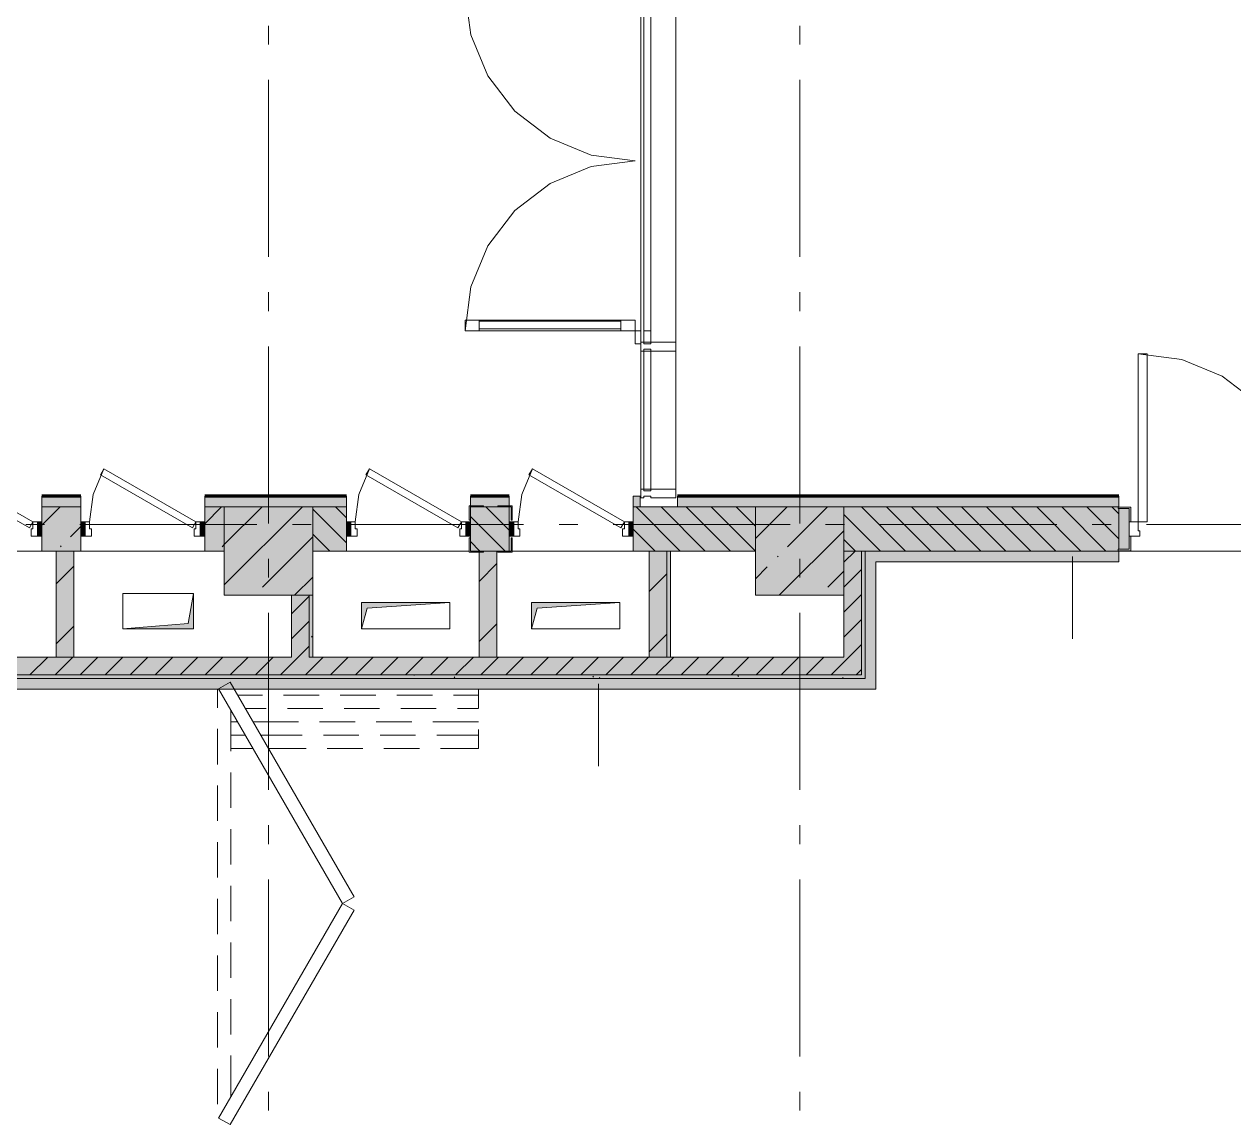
# Model space of a CAD drawing. Header units: millimetres. Extents: x -537608 to 253996, y -217170 to 186033.
# Drawn here: x -340206 to -333374, y -150369 to -144173 of the extents above; entities that cross this region are included whole.
import ezdxf

# ---------------------------------------------------------------- set-up
doc = ezdxf.new("R2010")
doc.units = ezdxf.units.MM
doc.layers.add('16) Лак 1.6м', color=160, linetype='Continuous', lineweight=90)
doc.layers.add('PDF _Геометрия', color=7, linetype='Continuous')
doc.layers.add('PDF _Сплошная заливка', color=7, linetype='Continuous', true_color=0xffffff)

msp = doc.modelspace()

# ---------------------------------------------------------------- hatches: boundary and pattern name
at = {"layer": 'PDF _Сплошная заливка', "true_color": 0x56bc34, "transparency": 33554559}
h = msp.add_hatch(color=85, dxfattribs=at)
h.paths.add_polyline_path([(-336766.1941, -146899.6326), (-336726.1923, -146899.6326), (-336726.1923, -146839.6319), (-336766.1941, -146839.6319), (-336766.1941, -146848.6786)], flags=0)
h.paths.add_polyline_path([(-337466.1886, -146899.6326), (-337466.1886, -146839.6319), (-337686.1948, -146839.6319), (-337686.1948, -146899.6326)], flags=0)
h.paths.add_polyline_path([(-338386.1892, -146899.6326), (-338386.1892, -146839.6319), (-339186.1928, -146839.6319), (-339186.1928, -146899.6326), (-338576.1918, -146899.6326)], flags=0)
h.paths.add_polyline_path([(-340106.1934, -146899.6326), (-339886.1959, -146899.6326), (-339886.1959, -146839.6319), (-340106.1934, -146839.6319), (-340106.1934, -146848.6786)], flags=0)
h.paths.add_polyline_path([(-340806.1965, -146899.6326), (-340806.1965, -146839.6319), (-345426.1963, -146839.6319), (-345426.1963, -146899.6326), (-341511.737, -146899.6326)], flags=0)
h.paths.add_polyline_path([(-347576.1972, -146899.6326), (-347186.1937, -146899.6326), (-347186.1937, -146839.6319), (-348226.2, -146839.6319), (-348226.2, -146891.6323), (-348221.1966, -146891.6323), (-348221.1966, -146899.6326), (-347836.2569, -146899.6326)], flags=0)
h.paths.add_polyline_path([(-349944.4302, -146899.6326), (-349381.2, -146899.4001), (-349381.2, -146891.6323), (-349376.1966, -146891.6323), (-349376.1966, -146839.6319), (-350666.1953, -146839.6319), (-350666.1953, -146891.6323), (-350636.2004, -146891.6323), (-350636.2004, -146899.6326)], flags=0)
h.paths.add_polyline_path([(-352474.2381, -146899.6326), (-351646.1945, -146899.6326), (-351646.1945, -146891.6323), (-351616.1995, -146891.6323), (-351616.1995, -146839.6319), (-352726.1941, -146839.6319), (-352726.1941, -146899.6326), (-352476.2016, -146899.6326)], flags=0)
at = {"layer": 'PDF _Сплошная заливка', "true_color": 0xff7d7d, "transparency": 33554559}
h = msp.add_hatch(color=11, dxfattribs=at)
h.paths.add_polyline_path([(-311026.1819, -146899.6326), (-311026.1819, -146839.6319), (-311636.1829, -146839.6319), (-311636.1829, -146899.6326), (-311154.0372, -146899.6326)], flags=0)
h.paths.add_polyline_path([(-312556.1835, -146899.6326), (-312336.1817, -146899.6326), (-312336.1817, -146839.6319), (-312556.1835, -146839.6319), (-312556.1835, -146848.6786)], flags=0)
h.paths.add_polyline_path([(-314476.1842, -146899.6326), (-314206.1822, -146899.6326), (-314206.1822, -146839.6319), (-314476.1842, -146839.6319), (-314476.1842, -146848.6786)], flags=0)
h.paths.add_polyline_path([(-313256.1822, -146899.6326), (-313256.1822, -146839.6319), (-313506.1833, -146839.6319), (-313506.1833, -146899.6326)], flags=0)
h.paths.add_polyline_path([(-316213.6532, -146899.6326), (-315176.183, -146899.6326), (-315176.183, -146839.6319), (-317621.1861, -146839.6319), (-317621.1861, -146899.6326), (-317026.1826, -146899.6326)], flags=0)
h.paths.add_polyline_path([(-319381.1835, -146899.6326), (-319381.1835, -146839.6319), (-322664.1855, -146839.6319), (-322664.1855, -146899.6326), (-319586.7304, -146899.6326)], flags=0)
h.paths.add_polyline_path([(-324424.1872, -146899.6326), (-324424.1872, -146839.6319), (-332264.5982, -146839.6319), (-332264.5982, -146899.6326), (-326332.885, -146899.6326)], flags=0)
h.paths.add_polyline_path([(-334024.5957, -146899.6326), (-334024.5957, -146839.6319), (-336516.193, -146839.6319), (-336516.193, -146899.6326), (-334765.5825, -146899.6326)], flags=0)
at = {"layer": 'PDF _Сплошная заливка', "transparency": 33554559}
h = msp.add_hatch(color=256, dxfattribs=at)
h.paths.add_polyline_path([(-339186.1928, -147149.6316), (-339076.194, -147149.6316), (-339076.194, -146899.6326), (-339186.1928, -146899.6326), (-339186.1928, -147064.6329)], flags=0)
h.paths.add_polyline_path([(-340976.1938, -147149.6316), (-340806.1965, -147149.6316), (-340806.1965, -146899.6326), (-344576.1925, -146899.6326), (-344576.1925, -147149.6316), (-340996.1905, -147149.6316)], flags=0)
h.paths.add_polyline_path([(-340026.1896, -147149.6316), (-339886.1959, -147149.6316), (-339886.1959, -146899.6326), (-340106.1934, -146899.6326), (-340106.1934, -147149.6316)], flags=0)
h = msp.add_hatch(color=256, dxfattribs=at)
h.paths.add_polyline_path([(-327996.1889, -147149.6316), (-327076.1883, -147149.6316), (-327076.1883, -146899.6326), (-329576.1907, -146899.6326), (-329576.1907, -147149.6316), (-328019.4236, -147149.6316)], flags=0)
h.paths.add_polyline_path([(-330279.5955, -147149.6316), (-330076.1887, -147149.6316), (-330076.1887, -146899.6326), (-332262.6003, -146901.6327), (-332262.6003, -147149.6316), (-330319.5974, -147149.6316)], flags=0)
h.paths.add_polyline_path([(-334024.5957, -147149.6316), (-334026.6023, -146899.6326), (-335576.1957, -146899.6326), (-335576.1957, -147149.6316), (-334026.6023, -147149.6316)], flags=0)
h.paths.add_polyline_path([(-336676.192, -147149.6316), (-336076.1894, -147149.6316), (-336076.1894, -146899.6326), (-336766.1941, -146899.6326), (-336766.1941, -147149.6316)], flags=0)
h.paths.add_polyline_path([(-338576.1918, -147149.6316), (-338386.1892, -147149.6316), (-338386.1892, -146899.6326), (-338576.1918, -146899.6326), (-338576.1918, -147064.6329)], flags=0)
h.paths.add_polyline_path([(-337466.1886, -147149.6316), (-337466.1886, -146899.6326), (-337686.1948, -146899.6326), (-337686.1948, -147149.6316), (-337536.1941, -147149.6316)], flags=0)
at = {"layer": 'PDF _Сплошная заливка', "true_color": 0xff7d7d, "transparency": 33554559}
h = msp.add_hatch(color=11, dxfattribs=at)
h.paths.add_polyline_path([(-331059.5981, -147209.6323), (-330999.5952, -147209.6323), (-330999.5952, -147149.6316), (-332264.5982, -147149.6316), (-332264.5982, -147209.6323), (-331392.5052, -147209.6323)], flags=0)
h.paths.add_polyline_path([(-334024.5957, -147209.6323), (-334024.5957, -147149.6316), (-335456.1901, -147149.6316), (-335456.1901, -147209.6323), (-334765.5825, -147209.6323)], flags=0)
at = {"layer": 'PDF _Сплошная заливка', "true_color": 0xe2e2e2, "transparency": 33554559}
msp.add_hatch(color=254, dxfattribs=at).paths.add_polyline_path([(-337341.3, -147589.633), (-337308.799, -147472.1313), (-336841.3064, -147439.6324), (-337341.3, -147439.6324), (-337341.3, -147561.9202)])
at = {"layer": 'PDF _Сплошная заливка', "transparency": 33554559}
for points in [[(-335576.1957, -147849.6325), (-335576.1957, -147749.6321), (-345176.1952, -147749.6321), (-345176.1952, -147849.6325), (-336452.1211, -147849.6325)], [(-335576.1957, -147869.6313), (-335476.1953, -147869.6313), (-335476.1953, -147849.6325), (-345196.1918, -147849.6325), (-345196.1918, -147869.6313), (-336452.1211, -147869.6313)]]:
    msp.add_hatch(color=256, dxfattribs=at).paths.add_polyline_path(points)
at = {"layer": 'PDF _Сплошная заливка', "true_color": 0xff7d7d, "transparency": 33554559}
msp.add_hatch(color=11, dxfattribs=at).paths.add_polyline_path([(-335396.1915, -147929.632), (-335396.1915, -147869.6313), (-345196.1918, -147869.6313), (-345196.1918, -147929.632), (-336452.1211, -147929.632)])

# ---------------------------------------------------------------- linework, layer by layer
at = {"layer": '16) Лак 1.6м'}
for p, q in [((-339886.1959, -146839.6319), (-340106.1934, -146839.6319)), ((-338386.1892, -146839.6319), (-339186.1928, -146839.6319)), ((-337466.1886, -146839.6319), (-337686.1948, -146839.6319)), ((-334024.5957, -146839.6319), (-336516.193, -146839.6319))]:
    msp.add_line(p, q, dxfattribs=at)
at = {"layer": 'PDF _Геометрия', "lineweight": 9}
for p, q in [((-336723.1953, -145969.6315), (-336723.1953, -143919.6311)), ((-336706.1956, -145969.6315), (-336706.1956, -143919.6311)), ((-336666.1937, -143919.6311), (-336666.1937, -145969.6315)), ((-336526.1914, -145969.6315), (-336526.1914, -143919.6311)), ((-337716.1897, -143984.6309), (-337683.4821, -144233.0969)), ((-337683.4821, -144233.0969), (-337587.5808, -144464.63)), ((-337587.5808, -144464.63), (-337435.0138, -144663.4532)), ((-337435.0138, -144663.4532), (-337236.1928, -144816.0159)), ((-337236.1928, -144816.0159), (-337004.6554, -144911.9192)), ((-337004.6554, -144911.9192), (-336756.1958, -144944.6312)), ((-336756.1958, -144944.6312), (-337004.6554, -144977.3433)), ((-337004.6554, -144977.3433), (-337236.1928, -145073.2466)), ((-337236.1928, -145073.2466), (-337435.0138, -145225.8093)), ((-337435.0138, -145225.8093), (-337587.5808, -145424.6304)), ((-337587.5808, -145424.6304), (-337683.4821, -145656.1656)), ((-337683.4821, -145656.1656), (-337716.1897, -145904.6316)), ((-337716.1897, -145904.6316), (-337716.1897, -145844.631)), ((-337716.1897, -145844.631), (-336756.1958, -145844.631)), ((-336756.1958, -145844.631), (-337716.1897, -145844.631)), ((-337716.1897, -145844.631), (-337716.1897, -145904.6316)), ((-337636.1946, -145904.6316), (-337636.1946, -145844.631)), ((-337636.1946, -145850.6312), (-336836.191, -145850.6312)), ((-336836.191, -145904.6316), (-336836.191, -145844.631)), ((-336756.1958, -145844.631), (-336756.1958, -145904.6316)), ((-336756.1958, -145904.6316), (-336756.1958, -145844.631)), ((-337716.1897, -145904.6316), (-336756.1958, -145904.6316)), ((-336756.1958, -145904.6316), (-337716.1897, -145904.6316)), ((-337716.1897, -145904.6316), (-336756.1958, -145904.6316)), ((-337636.1946, -145894.6312), (-336836.191, -145894.6312)), ((-336756.1958, -145904.6316), (-336756.1958, -145979.6319)), ((-336756.1958, -145979.6319), (-336756.1958, -145904.6316)), ((-336756.1958, -145904.6316), (-336723.1953, -145904.6316)), ((-336723.1953, -145904.6316), (-336756.1958, -145904.6316)), ((-336706.1956, -145904.6316), (-336666.1937, -145904.6316)), ((-336666.1937, -145904.6316), (-336706.1956, -145904.6316)), ((-336756.1958, -145979.6319), (-336723.1953, -145979.6319)), ((-336723.1953, -145979.6319), (-336756.1958, -145979.6319)), ((-336706.1956, -145969.6315), (-336723.1953, -145969.6315)), ((-336723.1953, -145969.6315), (-336723.1953, -146019.6317)), ((-336666.1937, -145969.6315), (-336706.1956, -145969.6315)), ((-336706.1956, -145979.6319), (-336706.1956, -145969.6315)), ((-336666.1937, -145979.6319), (-336706.1956, -145979.6319)), ((-336526.1914, -145969.6315), (-336666.1937, -145969.6315)), ((-336666.1937, -145969.6315), (-336666.1937, -145979.6319)), ((-336526.1914, -146019.6317), (-336526.1914, -145969.6315)), ((-336723.1953, -146799.6321), (-336723.1953, -146019.6317)), ((-336723.1953, -146019.6317), (-336706.1956, -146019.6317)), ((-336706.1956, -146019.6317), (-336706.1956, -146009.6312)), ((-336706.1956, -146009.6312), (-336666.1937, -146009.6312)), ((-336706.1956, -146019.6317), (-336666.1937, -146019.6317)), ((-336706.1956, -146799.6321), (-336706.1956, -146019.6317)), ((-336666.1937, -146009.6312), (-336666.1937, -146019.6317)), ((-336666.1937, -146019.6317), (-336666.1937, -146799.6321)), ((-336666.1937, -146019.6317), (-336526.1914, -146019.6317)), ((-336526.1914, -146799.6321), (-336526.1914, -146019.6317)), ((-333914.5969, -146034.6313), (-333914.5969, -146984.6313)), ((-333864.5967, -146034.6313), (-333914.5969, -146034.6313)), ((-333914.5969, -146034.6313), (-333668.7209, -146067.001)), ((-333864.5967, -146984.6313), (-333864.5967, -146034.6313)), ((-333668.7209, -146067.001), (-333439.5949, -146161.9076)), ((-333439.5949, -146161.9076), (-333242.8492, -146312.8792)), ((-340695.8102, -146719.2731), (-340176.1903, -147019.2723)), ((-340156.1937, -146984.6313), (-340675.805, -146684.6321)), ((-339815.7512, -146829.3407), (-339755.8043, -146684.6321)), ((-339755.8043, -146684.6321), (-339775.8096, -146719.2731)), ((-339775.8096, -146719.2731), (-339256.1896, -147019.2723)), ((-339236.193, -146984.6313), (-339755.8043, -146684.6321)), ((-338315.7446, -146829.3407), (-338255.8063, -146684.6321)), ((-338255.8063, -146684.6321), (-338275.8116, -146719.2731)), ((-338275.8116, -146719.2731), (-337756.1916, -147019.2723)), ((-337736.195, -146984.6313), (-338255.8063, -146684.6321)), ((-337395.7439, -146829.3407), (-337335.8057, -146684.6321)), ((-337335.8057, -146684.6321), (-337355.8109, -146719.2731)), ((-337355.8109, -146719.2731), (-336836.191, -147019.2723)), ((-336816.1944, -146984.6313), (-337335.8057, -146684.6321)), ((-336706.1956, -146799.6321), (-336723.1953, -146799.6321)), ((-336723.1953, -146799.6321), (-336723.1953, -146849.6324)), ((-336666.1937, -146799.6321), (-336706.1956, -146799.6321)), ((-336706.1956, -146809.6327), (-336706.1956, -146799.6321)), ((-336526.1914, -146799.6321), (-336666.1937, -146799.6321)), ((-336666.1937, -146799.6321), (-336666.1937, -146809.6327)), ((-336526.1914, -146849.6324), (-336526.1914, -146799.6321)), ((-340106.1934, -146839.6319), (-340106.1934, -146899.6326)), ((-339886.1959, -146899.6326), (-339886.1959, -146839.6319)), ((-339836.1957, -146984.6313), (-339815.7512, -146829.3407)), ((-339186.1928, -146839.6319), (-339186.1928, -146899.6326)), ((-338386.1892, -146899.6326), (-338386.1892, -146839.6319)), ((-338336.189, -146984.6313), (-338315.7446, -146829.3407)), ((-337686.1948, -146839.6319), (-337686.1948, -146899.6326)), ((-337466.1886, -146899.6326), (-337466.1886, -146839.6319)), ((-337416.1884, -146984.6313), (-337395.7439, -146829.3407)), ((-336766.1941, -146899.6326), (-336766.1941, -146839.6319)), ((-336766.1941, -146839.6319), (-336726.1923, -146839.6319)), ((-336726.1923, -146839.6319), (-336726.1923, -146899.6326)), ((-336723.1953, -146849.6324), (-336706.1956, -146849.6324)), ((-336666.1937, -146809.6327), (-336706.1956, -146809.6327)), ((-336706.1956, -146849.6324), (-336706.1956, -146839.6319)), ((-336706.1956, -146839.6319), (-336666.1937, -146839.6319)), ((-336666.1937, -146839.6319), (-336666.1937, -146849.6324)), ((-336666.1937, -146849.6324), (-336526.1914, -146849.6324)), ((-336516.193, -146839.6319), (-336516.193, -146899.6326)), ((-334024.5957, -146899.6326), (-334024.5957, -146839.6319)), ((-340106.1934, -147002.518), (-340003.308, -146899.6326)), ((-339886.1959, -146899.6326), (-340106.1934, -146899.6326)), ((-340106.1934, -146899.6326), (-340106.1934, -146984.6313)), ((-340106.1934, -146899.6326), (-339886.1959, -146899.6326)), ((-339886.1959, -146984.6313), (-339886.1959, -146899.6326)), ((-339186.1928, -146994.9138), (-339090.9116, -146899.6326)), ((-339186.1928, -146899.6326), (-339076.194, -146899.6326)), ((-339076.194, -146899.6326), (-339186.1928, -146899.6326)), ((-339186.1928, -146899.6326), (-339186.1928, -146984.6313)), ((-339076.194, -147341.111), (-338634.7177, -146899.6326)), ((-339076.194, -147113.0119), (-338862.8104, -146899.6326)), ((-338576.1918, -146899.6326), (-339076.194, -146899.6326)), ((-339076.194, -146899.6326), (-339076.194, -147399.6327)), ((-338576.1918, -147399.6327), (-338576.1918, -146899.6326)), ((-338386.1892, -146899.6326), (-338576.1918, -146899.6326)), ((-338576.1918, -146899.6326), (-338386.1892, -146899.6326)), ((-338386.1892, -147102.428), (-338576.1918, -146912.4276)), ((-338386.1892, -146961.0068), (-338447.5657, -146899.6326)), ((-338386.1892, -146984.6313), (-338386.1892, -146899.6326)), ((-337466.1886, -146899.6326), (-337686.1948, -146899.6326)), ((-337686.1948, -146899.6326), (-337686.1948, -146984.6313)), ((-337686.1948, -146899.6326), (-337466.1886, -146899.6326)), ((-337466.1886, -147032.4785), (-337599.0345, -146899.6326)), ((-337466.1886, -146984.6313), (-337466.1886, -146899.6326)), ((-336726.1923, -146899.6326), (-336766.1941, -146899.6326)), ((-336726.1923, -146899.6326), (-336766.1941, -146899.6326)), ((-336766.1941, -146899.6326), (-336766.1941, -146984.6313)), ((-336500.5109, -147149.6316), (-336750.512, -146899.6326)), ((-336516.193, -146899.6326), (-336726.1923, -146899.6326)), ((-336359.0876, -147149.6316), (-336609.0887, -146899.6326)), ((-336516.193, -146899.6326), (-336076.1894, -146899.6326)), ((-336076.1894, -146899.6326), (-336516.193, -146899.6326)), ((-336217.6643, -147149.6316), (-336467.6654, -146899.6326)), ((-336076.2496, -147149.6316), (-336326.2421, -146899.6326)), ((-336076.1894, -147008.2642), (-336184.8275, -146899.6326)), ((-336076.1894, -147078.2912), (-335897.5286, -146899.6326)), ((-335576.1957, -146899.6326), (-336076.1894, -146899.6326)), ((-336076.1894, -146899.6326), (-336076.1894, -147399.6327)), ((-335895.2895, -147125.4862), (-335669.4359, -146899.6326)), ((-335576.1957, -147399.6327), (-335576.1957, -146899.6326)), ((-334024.5957, -146899.6326), (-335576.1957, -146899.6326)), ((-335576.1957, -146899.6326), (-334024.5957, -146899.6326)), ((-335369.1418, -147149.6316), (-335576.1957, -146942.5798)), ((-335227.7185, -147149.6316), (-335477.7196, -146899.6326)), ((-335086.2952, -147149.6316), (-335336.2963, -146899.6326)), ((-334944.8719, -147149.6316), (-335194.873, -146899.6326)), ((-334803.4486, -147149.6316), (-335053.4497, -146899.6326)), ((-334662.034, -147149.6316), (-334912.0351, -146899.6326)), ((-334520.6107, -147149.6316), (-334770.6118, -146899.6326)), ((-334379.1873, -147149.6316), (-334629.1884, -146899.6326)), ((-334237.7641, -147149.6316), (-334487.7652, -146899.6326)), ((-334096.3494, -147149.6316), (-334346.3419, -146899.6326)), ((-334024.5957, -147079.9577), (-334204.9272, -146899.6326)), ((-334024.5957, -146938.5365), (-334063.5039, -146899.6326)), ((-333956.5968, -146901.6327), (-334026.6023, -146901.6327)), ((-334026.6023, -146901.6327), (-334026.6023, -146909.6309)), ((-334026.6023, -146909.6309), (-333964.5972, -146909.6309)), ((-333964.5972, -146909.6309), (-334024.5957, -146909.6309)), ((-334024.5957, -146909.6309), (-334024.5957, -147139.6311)), ((-333964.5972, -146909.6309), (-333964.5972, -146984.6313)), ((-333964.5972, -147139.6311), (-333964.5972, -146909.6309)), ((-333956.5968, -146984.6313), (-333956.5968, -146901.6327)), ((-340176.1903, -147019.2723), (-340156.1937, -146984.6313)), ((-340156.1937, -146984.6313), (-340156.1937, -147024.631)), ((-340131.1935, -146984.6313), (-340156.1937, -146984.6313)), ((-340131.1935, -147064.6329), (-340131.1935, -146984.6313)), ((-340106.1934, -146984.6313), (-340131.1935, -146984.6313)), ((-340131.1935, -146984.6313), (-340131.1935, -147064.6329)), ((-340106.1934, -147064.6329), (-340106.1934, -146984.6313)), ((-339944.0414, -147068.4609), (-339886.1959, -147010.6174)), ((-339861.1958, -146984.6313), (-339886.1959, -146984.6313)), ((-339886.1959, -146984.6313), (-339886.1959, -147064.6329)), ((-339836.1957, -146984.6313), (-339861.1958, -146984.6313)), ((-339861.1958, -146984.6313), (-339861.1958, -147064.6329)), ((-339861.1958, -147064.6329), (-339861.1958, -146984.6313)), ((-339836.1957, -147024.631), (-339836.1957, -146984.6313)), ((-339256.1896, -147019.2723), (-339236.193, -146984.6313)), ((-339236.193, -146984.6313), (-339236.193, -147024.631)), ((-339211.1929, -146984.6313), (-339236.193, -146984.6313)), ((-339211.1929, -147064.6329), (-339211.1929, -146984.6313)), ((-339186.1928, -146984.6313), (-339211.1929, -146984.6313)), ((-339211.1929, -146984.6313), (-339211.1929, -147064.6329)), ((-339186.1928, -147064.6329), (-339186.1928, -146984.6313)), ((-338361.1891, -146984.6313), (-338386.1892, -146984.6313)), ((-338386.1892, -146984.6313), (-338386.1892, -147064.6329)), ((-338336.189, -146984.6313), (-338361.1891, -146984.6313)), ((-338361.1891, -146984.6313), (-338361.1891, -147064.6329)), ((-338361.1891, -147064.6329), (-338361.1891, -146984.6313)), ((-338336.189, -147024.631), (-338336.189, -146984.6313)), ((-337756.1916, -147019.2723), (-337736.195, -146984.6313)), ((-337736.195, -146984.6313), (-337736.195, -147024.631)), ((-337711.1949, -146984.6313), (-337736.195, -146984.6313)), ((-337711.1949, -147064.6329), (-337711.1949, -146984.6313)), ((-337686.1948, -146984.6313), (-337711.1949, -146984.6313)), ((-337711.1949, -146984.6313), (-337711.1949, -147064.6329)), ((-337490.4567, -147149.6316), (-337686.1948, -146953.9)), ((-337686.1948, -147064.6329), (-337686.1948, -146984.6313)), ((-337441.1885, -146984.6313), (-337466.1886, -146984.6313)), ((-337466.1886, -146984.6313), (-337466.1886, -147064.6329)), ((-337416.1884, -146984.6313), (-337441.1885, -146984.6313)), ((-337441.1885, -146984.6313), (-337441.1885, -147064.6329)), ((-337441.1885, -147064.6329), (-337441.1885, -146984.6313)), ((-337416.1884, -147024.631), (-337416.1884, -146984.6313)), ((-336836.191, -147019.2723), (-336816.1944, -146984.6313)), ((-336816.1944, -146984.6313), (-336816.1944, -147024.631)), ((-336791.1942, -146984.6313), (-336816.1944, -146984.6313)), ((-336791.1942, -147064.6329), (-336791.1942, -146984.6313)), ((-336766.1941, -146984.6313), (-336791.1942, -146984.6313)), ((-336791.1942, -146984.6313), (-336791.1942, -147064.6329)), ((-336766.1941, -147064.6329), (-336766.1941, -146984.6313)), ((-333914.5969, -146984.6313), (-333964.5972, -146984.6313)), ((-333964.5972, -146984.6313), (-333964.5972, -147064.6329)), ((-333964.5972, -146984.6313), (-333956.5968, -146984.6313)), ((-333914.5969, -146984.6313), (-333864.5967, -146984.6313)), ((-333914.5969, -147034.6315), (-333914.5969, -146984.6313)), ((-340156.1937, -147024.631), (-340166.1919, -147024.631)), ((-340166.1919, -147024.631), (-340166.1919, -147064.6329)), ((-340166.1919, -147064.6329), (-340131.1935, -147064.6329)), ((-340131.1935, -147064.6329), (-340106.1934, -147064.6329)), ((-340106.1934, -147064.6329), (-340106.1934, -147149.6316)), ((-339886.1959, -147149.6316), (-339886.1959, -147064.6329)), ((-339886.1959, -147064.6329), (-339861.1958, -147064.6329)), ((-339861.1958, -147064.6329), (-339826.1973, -147064.6329)), ((-339826.1973, -147024.631), (-339836.1957, -147024.631)), ((-339826.1973, -147064.6329), (-339826.1973, -147024.631)), ((-339236.193, -147024.631), (-339246.1913, -147024.631)), ((-339246.1913, -147024.631), (-339246.1913, -147064.6329)), ((-339246.1913, -147064.6329), (-339211.1929, -147064.6329)), ((-339211.1929, -147064.6329), (-339186.1928, -147064.6329)), ((-339186.1928, -147064.6329), (-339186.1928, -147149.6316)), ((-338860.5713, -147353.5853), (-338576.1918, -147069.2079)), ((-338480.4111, -147149.6316), (-338576.1918, -147053.8487)), ((-338386.1892, -147149.6316), (-338386.1892, -147064.6329)), ((-338386.1892, -147064.6329), (-338361.1891, -147064.6329)), ((-338361.1891, -147064.6329), (-338326.1907, -147064.6329)), ((-338326.1907, -147024.631), (-338336.189, -147024.631)), ((-338326.1907, -147064.6329), (-338326.1907, -147024.631)), ((-337736.195, -147024.631), (-337746.1933, -147024.631)), ((-337746.1933, -147024.631), (-337746.1933, -147064.6329)), ((-337746.1933, -147064.6329), (-337711.1949, -147064.6329)), ((-337711.1949, -147064.6329), (-337686.1948, -147064.6329)), ((-337686.1948, -147064.6329), (-337686.1948, -147149.6316)), ((-337466.1886, -147149.6316), (-337466.1886, -147064.6329)), ((-337466.1886, -147064.6329), (-337441.1885, -147064.6329)), ((-337441.1885, -147064.6329), (-337406.1901, -147064.6329)), ((-337406.1901, -147024.631), (-337416.1884, -147024.631)), ((-337406.1901, -147064.6329), (-337406.1901, -147024.631)), ((-336816.1944, -147024.631), (-336826.1927, -147024.631)), ((-336826.1927, -147024.631), (-336826.1927, -147064.6329)), ((-336826.1927, -147064.6329), (-336791.1942, -147064.6329)), ((-336791.1942, -147064.6329), (-336766.1941, -147064.6329)), ((-336641.9342, -147149.6316), (-336766.1941, -147025.3716)), ((-336766.1941, -147064.6329), (-336766.1941, -147149.6316)), ((-335941.3369, -147399.6327), (-335576.1957, -147034.4894)), ((-333964.5972, -147064.6329), (-333904.5986, -147064.6329)), ((-333956.5968, -147064.6329), (-333964.5972, -147064.6329)), ((-333964.5972, -147064.6329), (-333964.5972, -147139.6311)), ((-333956.5968, -147147.6315), (-333956.5968, -147064.6329)), ((-333904.5986, -147034.6315), (-333914.5969, -147034.6315)), ((-333904.5986, -147064.6329), (-333904.5986, -147034.6315)), ((-340106.1934, -147149.6316), (-340026.1896, -147149.6316)), ((-340026.1896, -147149.6316), (-340026.1896, -147749.6321)), ((-339926.1892, -147149.6316), (-340026.1896, -147149.6316)), ((-340001.0603, -147125.4862), (-339996.3238, -147120.7453)), ((-339926.1892, -147749.6321), (-339926.1892, -147149.6316)), ((-339926.1892, -147149.6316), (-339886.1959, -147149.6316)), ((-339186.1928, -147149.6316), (-339076.194, -147149.6316)), ((-339088.664, -147125.4862), (-339076.194, -147113.0119)), ((-338576.1918, -147149.6316), (-338386.1892, -147149.6316)), ((-337631.88, -147149.6316), (-337686.1948, -147095.3211)), ((-337686.1948, -147149.6316), (-337636.1946, -147149.6316)), ((-337636.1946, -147149.6316), (-337636.1946, -147749.6321)), ((-337536.1941, -147149.6316), (-337636.1946, -147149.6316)), ((-337536.1941, -147749.6321), (-337536.1941, -147149.6316)), ((-337536.1941, -147149.6316), (-337466.1886, -147149.6316)), ((-336766.1941, -147149.6316), (-336676.192, -147149.6316)), ((-336676.192, -147149.6316), (-336676.192, -147749.6321)), ((-336576.1916, -147149.6316), (-336676.192, -147149.6316)), ((-336576.1916, -147749.6321), (-336576.1916, -147149.6316)), ((-336556.1949, -147149.6316), (-336576.1916, -147149.6316)), ((-336556.1949, -147749.6321), (-336556.1949, -147149.6316)), ((-336556.1949, -147149.6316), (-336076.1894, -147149.6316)), ((-335510.5565, -147149.6316), (-335576.1957, -147084.0009)), ((-335576.1957, -147212.3407), (-335513.4845, -147149.6316)), ((-335456.1901, -147149.6316), (-335576.1957, -147149.6316)), ((-335576.1957, -147149.6316), (-335476.1953, -147149.6316)), ((-335476.1953, -147149.6316), (-335476.1953, -147849.6325)), ((-335476.1953, -147149.6316), (-335456.1901, -147149.6316)), ((-334024.5957, -147149.6316), (-335456.1901, -147149.6316)), ((-335456.1901, -147149.6316), (-335456.1901, -147209.6323)), ((-335456.1901, -147149.6316), (-335456.1901, -147869.6313)), ((-334024.5957, -147149.6316), (-335456.1901, -147149.6316)), ((-334026.6023, -147139.6311), (-334026.6023, -147147.6315)), ((-333964.5972, -147139.6311), (-334026.6023, -147139.6311)), ((-334026.6023, -147147.6315), (-333956.5968, -147147.6315)), ((-334024.5957, -147139.6311), (-333964.5972, -147139.6311)), ((-334024.5957, -147209.6323), (-334024.5957, -147149.6316)), ((-335952.3083, -147182.5115), (-335947.5719, -147177.7685)), ((-335456.1901, -147209.6323), (-335456.1901, -147869.6313)), ((-335396.1915, -147869.6313), (-335396.1915, -147209.6323)), ((-335396.1915, -147209.6323), (-334024.5957, -147209.6323)), ((-334285.9128, -147179.633), (-334285.9128, -147645.7821)), ((-340026.1896, -147334.8481), (-339926.1892, -147234.8477)), ((-337636.1946, -147320.7268), (-337536.1941, -147220.7264)), ((-336676.192, -147378.96), (-336576.1916, -147278.9595)), ((-336076.1894, -147306.3903), (-336009.3358, -147239.5368)), ((-335667.1882, -147353.5853), (-335576.1957, -147262.5885)), ((-335576.1957, -147353.7618), (-335476.1953, -147253.7614)), ((-338678.5175, -147399.6327), (-338576.1918, -147297.307)), ((-339076.194, -147399.6327), (-338576.1918, -147399.6327)), ((-338696.1889, -147399.6327), (-338696.1889, -147749.6321)), ((-338696.1889, -147503.9132), (-338596.1971, -147403.9128)), ((-338596.1971, -147399.6327), (-338596.1971, -147749.6321)), ((-338576.1918, -147749.6321), (-338576.1918, -147399.6327)), ((-336076.1894, -147399.6327), (-335576.1957, -147399.6327)), ((-335576.1957, -147495.1829), (-335476.1953, -147395.1825)), ((-335576.1957, -147399.6327), (-335576.1957, -147749.6321)), ((-338696.1889, -147645.3343), (-338596.1971, -147545.336)), ((-337636.1946, -147660.138), (-337536.1941, -147560.1376)), ((-335576.1957, -147636.604), (-335476.1953, -147536.6058)), ((-340026.1896, -147674.2593), (-339926.1892, -147574.2588)), ((-336676.192, -147718.3712), (-336576.1916, -147618.3707)), ((-338659.072, -147749.6321), (-338596.1971, -147686.7571)), ((-335576.1957, -147778.0274), (-335476.1953, -147678.027)), ((-340026.1896, -147749.6321), (-340876.1934, -147749.6321)), ((-340173.2795, -147849.6325), (-340073.2791, -147749.6321)), ((-340031.8648, -147849.6325), (-339931.8644, -147749.6321)), ((-340026.1896, -147749.6321), (-339926.1892, -147749.6321)), ((-338696.1889, -147749.6321), (-339926.1892, -147749.6321)), ((-339890.4415, -147849.6325), (-339790.441, -147749.6321)), ((-339749.0182, -147849.6325), (-339649.0178, -147749.6321)), ((-339607.5949, -147849.6325), (-339507.5945, -147749.6321)), ((-339466.1717, -147849.6325), (-339366.1798, -147749.6321)), ((-339324.7569, -147849.6325), (-339224.7565, -147749.6321)), ((-339183.3336, -147849.6325), (-339083.3332, -147749.6321)), ((-339041.9104, -147849.6325), (-338941.9099, -147749.6321)), ((-338900.4871, -147849.6325), (-338800.4867, -147749.6321)), ((-338759.0724, -147849.6325), (-338659.072, -147749.6321)), ((-338617.6491, -147849.6325), (-338517.6486, -147749.6321)), ((-338596.1971, -147749.6321), (-338576.1918, -147749.6321)), ((-337636.1946, -147749.6321), (-338576.1918, -147749.6321)), ((-338476.2258, -147849.6325), (-338376.2254, -147749.6321)), ((-338334.8026, -147849.6325), (-338234.8021, -147749.6321)), ((-338193.3792, -147849.6325), (-338093.3788, -147749.6321)), ((-338051.9645, -147849.6325), (-337951.9641, -147749.6321)), ((-337910.5413, -147849.6325), (-337810.5408, -147749.6321)), ((-337769.118, -147849.6325), (-337669.1175, -147749.6321)), ((-337636.1946, -147749.6321), (-337536.1941, -147749.6321)), ((-337627.6947, -147849.6325), (-337527.6942, -147749.6321)), ((-337536.1941, -147749.6321), (-336676.192, -147749.6321)), ((-337486.28, -147849.6325), (-337386.2795, -147749.6321)), ((-337344.8567, -147849.6325), (-337244.8562, -147749.6321)), ((-337203.4334, -147849.6325), (-337103.433, -147749.6321)), ((-337062.0101, -147849.6325), (-336962.0097, -147749.6321)), ((-336920.5868, -147849.6325), (-336820.5864, -147749.6321)), ((-336779.1721, -147849.6325), (-336679.1717, -147749.6321)), ((-336676.192, -147749.6321), (-336576.1916, -147749.6321)), ((-336637.7489, -147849.6325), (-336537.7484, -147749.6321)), ((-336576.1916, -147749.6321), (-336556.1949, -147749.6321)), ((-335576.1957, -147749.6321), (-336556.1949, -147749.6321)), ((-336496.3256, -147849.6325), (-336396.3252, -147749.6321)), ((-336354.9022, -147849.6325), (-336254.9018, -147749.6321)), ((-336213.4876, -147849.6325), (-336113.4871, -147749.6321)), ((-336072.0643, -147849.6325), (-335972.0639, -147749.6321)), ((-335930.641, -147849.6325), (-335830.6406, -147749.6321)), ((-335789.2177, -147849.6325), (-335689.2173, -147749.6321)), ((-335647.7944, -147849.6325), (-335576.1957, -147778.0274)), ((-335506.3797, -147849.6325), (-335476.1953, -147819.4481)), ((-335576.1957, -147869.6313), (-345196.1918, -147869.6313)), ((-335576.1957, -147869.6313), (-345196.1918, -147869.6313)), ((-335576.1957, -147849.6325), (-345176.1952, -147849.6325)), ((-339043.0902, -147890.685), (-339108.0405, -147928.1938)), ((-338342.9407, -149103.0375), (-339043.0902, -147890.685)), ((-336963, -147899.6328), (-336963, -148365.7818)), ((-335476.1953, -147849.6325), (-335576.1957, -147849.6325)), ((-335476.1953, -147869.6313), (-335576.1957, -147869.6313)), ((-335456.1901, -147869.6313), (-335476.1953, -147869.6313)), ((-335456.1901, -147869.6313), (-335476.1953, -147869.6313)), ((-335396.1915, -147929.632), (-335396.1915, -147869.6313)), ((-345196.1918, -147929.632), (-335396.1915, -147929.632)), ((-339114.7491, -148034.6316), (-339114.7491, -147929.632)), ((-339108.0405, -147928.1938), (-338407.891, -149140.5442)), ((-338860.5369, -147964.4625), (-339000.4875, -147964.4625)), ((-338540.5389, -147964.4625), (-338740.5397, -147964.4625)), ((-338220.5323, -147964.4625), (-338420.5331, -147964.4625)), ((-337900.5343, -147964.4625), (-338100.5352, -147964.4625)), ((-337640.5865, -147964.4625), (-337780.5372, -147964.4625)), ((-337640.5865, -148037.0472), (-337640.5865, -147929.632)), ((-339039.7488, -148280.5442), (-339039.7488, -148046.4449)), ((-338838.8781, -148039.4628), (-338957.1701, -148039.4628)), ((-338518.8801, -148039.4628), (-338718.881, -148039.4628)), ((-338198.8822, -148039.4628), (-338398.8831, -148039.4628)), ((-337878.8756, -148039.4628), (-338078.8765, -148039.4628)), ((-337640.5865, -148039.4628), (-337758.8785, -148039.4628)), ((-339114.7491, -148354.6317), (-339114.7491, -148154.6329)), ((-339000.4617, -148114.4632), (-339039.7488, -148114.4632)), ((-338657.2204, -148114.4632), (-338913.8526, -148114.4632)), ((-338337.2224, -148114.4632), (-338537.2233, -148114.4632)), ((-338017.2245, -148114.4632), (-338217.2254, -148114.4632)), ((-337640.5865, -148114.4632), (-337897.2188, -148114.4632)), ((-337640.5865, -148264.4617), (-337640.5865, -148157.0465)), ((-338957.1529, -148189.4613), (-339039.7488, -148189.4613)), ((-338635.5617, -148189.4613), (-338870.5438, -148189.4613)), ((-338315.5637, -148189.4613), (-338515.5646, -148189.4613)), ((-337995.5658, -148189.4613), (-338195.5667, -148189.4613)), ((-337640.5865, -148189.4613), (-337875.5687, -148189.4613)), ((-338913.8354, -148264.4617), (-339039.7488, -148264.4617)), ((-338613.9116, -148264.4617), (-338827.2263, -148264.4617)), ((-338293.905, -148264.4617), (-338493.9059, -148264.4617)), ((-337973.907, -148264.4617), (-338173.9079, -148264.4617)), ((-337853.9099, -148264.4617), (-337640.5865, -148264.4617)), ((-339039.7488, -148600.5443), (-339039.7488, -148400.5435)), ((-339114.7491, -148674.6318), (-339114.7491, -148474.6331)), ((-339039.7488, -148920.5445), (-339039.7488, -148720.5436)), ((-339114.7491, -148994.6319), (-339114.7491, -148794.6332)), ((-339039.7488, -149240.5446), (-339039.7488, -149040.5437)), ((-339114.7491, -149314.6321), (-339114.7491, -149114.6334)), ((-338407.891, -149140.5442), (-338342.9407, -149103.0375)), ((-338407.891, -149140.5442), (-339108.0405, -150352.8945)), ((-339043.0902, -150390.4033), (-338342.9407, -149178.0529)), ((-338342.9407, -149178.0529), (-338407.891, -149140.5442)), ((-339039.7488, -149560.5447), (-339039.7488, -149360.5439)), ((-339114.7491, -149634.6322), (-339114.7491, -149434.6313)), ((-339039.7488, -149880.5449), (-339039.7488, -149680.544)), ((-339114.7491, -149954.6323), (-339114.7491, -149754.6315)), ((-339039.7488, -150234.6435), (-339039.7488, -150000.5441)), ((-339114.7491, -150274.6325), (-339114.7491, -150074.6316)), ((-339108.0405, -150352.8945), (-339043.0902, -150390.4033))]:
    msp.add_line(p, q, dxfattribs=at)
at = {"layer": 'PDF _Геометрия', "color": 253, "lineweight": 9, "true_color": 0xaaaaaa}
for p, q in [((-338826.1929, -144181.6305), (-338826.1929, -144287.4634)), ((-335826.1883, -144181.6305), (-335826.1883, -144287.4634)), ((-338826.1929, -144487.4643), (-338826.1929, -145487.4643)), ((-335826.1883, -144487.4643), (-335826.1883, -145487.4643)), ((-338826.1929, -145687.4631), (-338826.1929, -145793.298)), ((-335826.1883, -145687.4631), (-335826.1883, -145793.298)), ((-338826.1929, -145993.2967), (-338826.1929, -146993.2969)), ((-335826.1883, -145993.2967), (-335826.1883, -146993.2969)), ((-340091.2864, -146999.633), (-340197.1256, -146999.633)), ((-338891.2897, -146999.633), (-339891.2941, -146999.633)), ((-338585.4581, -146999.633), (-338691.2888, -146999.633)), ((-337385.4528, -146999.633), (-338385.4572, -146999.633)), ((-337079.6213, -146999.633), (-337185.4519, -146999.633)), ((-335879.6246, -146999.633), (-336879.6204, -146999.633)), ((-335573.7845, -146999.633), (-335679.6237, -146999.633)), ((-334373.7877, -146999.633), (-335373.7922, -146999.633)), ((-334067.9562, -146999.633), (-334173.7868, -146999.633)), ((-332867.9509, -146999.633), (-333867.9553, -146999.633)), ((-334374.5973, -147149.6316), (-334367.5959, -147149.6316)), ((-338826.1929, -147193.2978), (-338826.1929, -147299.1306)), ((-335826.1883, -147193.2978), (-335826.1883, -147299.1306)), ((-339249.5155, -147389.6322), (-339649.5173, -147389.6322)), ((-339649.5173, -147389.6322), (-339649.5173, -147589.633)), ((-339279.5191, -147559.6316), (-339249.5155, -147389.6322)), ((-339249.5155, -147589.633), (-339249.5155, -147389.6322)), ((-337801.3004, -147439.6324), (-338301.3025, -147439.6324)), ((-338301.3025, -147439.6324), (-338301.3025, -147589.633)), ((-338268.8016, -147472.1313), (-338301.3025, -147589.633)), ((-337801.3004, -147439.6324), (-338268.8016, -147472.1313)), ((-337801.3004, -147589.633), (-337801.3004, -147439.6324)), ((-336841.3064, -147439.6324), (-337341.3, -147439.6324)), ((-337341.3, -147439.6324), (-337341.3, -147589.633)), ((-337308.799, -147472.1313), (-337341.3, -147589.633)), ((-336841.3064, -147439.6324), (-337308.799, -147472.1313)), ((-336841.3064, -147589.633), (-336841.3064, -147439.6324)), ((-339649.5173, -147589.633), (-339279.5191, -147559.6316)), ((-338826.1929, -147499.1315), (-338826.1929, -148499.1316)), ((-335826.1883, -147499.1315), (-335826.1883, -148499.1316)), ((-339649.5173, -147589.633), (-339249.5155, -147589.633)), ((-338301.3025, -147589.633), (-337801.3004, -147589.633)), ((-337341.3, -147589.633), (-336841.3064, -147589.633)), ((-338826.1929, -148699.1325), (-338826.1929, -148804.9653)), ((-335826.1883, -148699.1325), (-335826.1883, -148804.9653)), ((-338826.1929, -149004.9662), (-338826.1929, -150004.9641)), ((-335826.1883, -149004.9662), (-335826.1883, -150004.9641)), ((-338826.1929, -150204.965), (-338826.1929, -150310.7978)), ((-335826.1883, -150204.965), (-335826.1883, -150310.7978))]:
    msp.add_line(p, q, dxfattribs=at)
at = {"layer": 'PDF _Геометрия', "color": 253, "lineweight": 20, "true_color": 0xaaaaaa}
for p, q in [((-337611.1944, -146893.6323), (-337692.1886, -146893.6323)), ((-337692.1886, -146893.6323), (-337692.1886, -146974.6329)), ((-337686.1948, -146974.6329), (-337686.1948, -146899.6326)), ((-337686.1948, -146899.6326), (-337611.1944, -146899.6326)), ((-337611.1944, -146899.6326), (-337611.1944, -146893.6323)), ((-337450.1965, -146893.6323), (-337531.1906, -146893.6323)), ((-337531.1906, -146893.6323), (-337531.1906, -146899.6326)), ((-337531.1906, -146899.6326), (-337456.1903, -146899.6326)), ((-337456.1903, -146899.6326), (-337456.1903, -146974.6329)), ((-337450.1965, -146974.6329), (-337450.1965, -146893.6323)), ((-337692.1886, -146974.6329), (-337686.1948, -146974.6329)), ((-337456.1903, -146974.6329), (-337450.1965, -146974.6329)), ((-337686.1948, -147074.6312), (-337692.1886, -147074.6312)), ((-337692.1886, -147074.6312), (-337692.1886, -147155.6318)), ((-337686.1948, -147149.6316), (-337686.1948, -147074.6312)), ((-337450.1965, -147074.6312), (-337456.1903, -147074.6312)), ((-337456.1903, -147074.6312), (-337456.1903, -147149.6316)), ((-337450.1965, -147155.6318), (-337450.1965, -147074.6312)), ((-337611.1944, -147149.6316), (-337686.1948, -147149.6316)), ((-337611.1944, -147155.6318), (-337611.1944, -147149.6316)), ((-337456.1903, -147149.6316), (-337531.1906, -147149.6316)), ((-337531.1906, -147149.6316), (-337531.1906, -147155.6318)), ((-337692.1886, -147155.6318), (-337611.1944, -147155.6318)), ((-337531.1906, -147155.6318), (-337450.1965, -147155.6318))]:
    msp.add_line(p, q, dxfattribs=at)
at = {"layer": 'PDF _Геометрия', "color": 9, "lineweight": 9, "true_color": 0xc0c0c0}
for p, q in [((-340806.1965, -147149.6316), (-340106.1934, -147149.6316)), ((-339886.1959, -147149.6316), (-339186.1928, -147149.6316)), ((-338386.1892, -147149.6316), (-337692.1886, -147149.6316)), ((-337450.1965, -147149.6316), (-336766.1941, -147149.6316)), ((-334024.5957, -147149.6316), (-332264.5982, -147149.6316)), ((-332264.5982, -147149.6316), (-334024.5957, -147149.6316))]:
    msp.add_line(p, q, dxfattribs=at)
at = {"layer": 'PDF _Геометрия', "color": 8, "lineweight": 9, "true_color": 0x787878}
for p, q in [((-336575.8988, -147613.4275), (-336576.1916, -147613.9442)), ((-338579.6968, -147629.7103), (-338583.0468, -147635.5168)), ((-338002.7653, -147849.6325), (-338004.3153, -147852.3302)), ((-337774.1903, -147860.1346), (-337777.5403, -147865.9411)), ((-336991.4966, -147862.4727), (-336994.8465, -147856.6641)), ((-336955.0685, -147863.7817), (-336958.4272, -147869.5883)), ((-336172.3748, -147858.8256), (-336175.7247, -147853.0169)), ((-335580.0366, -147868.7895), (-335583.3866, -147862.983))]:
    msp.add_line(p, q, dxfattribs=at)
at = {"layer": 'PDF _Сплошная заливка', "lineweight": 35, "transparency": 33554559}
for points in [[(-339076.194, -147399.6327), (-338576.1918, -147399.6327), (-339076.194, -146899.6326), (-338576.1918, -146899.6326)], [(-336076.1894, -147399.6327), (-335576.1957, -147399.6327), (-336076.1894, -146899.6326), (-335576.1957, -146899.6326)], [(-339926.1892, -147749.6321), (-339926.1892, -147149.6316), (-340026.1896, -147749.6321), (-340026.1896, -147149.6316)], [(-337536.1941, -147749.6321), (-337536.1941, -147149.6316), (-337636.1946, -147749.6321), (-337636.1946, -147149.6316)], [(-336576.1916, -147749.6321), (-336576.1916, -147149.6316), (-336676.192, -147749.6321), (-336676.192, -147149.6316)], [(-336556.1949, -147749.6321), (-336556.1949, -147149.6316), (-336576.1916, -147749.6321), (-336576.1916, -147149.6316)], [(-335476.1953, -147849.6325), (-335476.1953, -147149.6316), (-335576.1957, -147849.6325), (-335576.1957, -147149.6316)], [(-335456.1901, -147869.6313), (-335456.1901, -147149.6316), (-335476.1953, -147869.6313), (-335476.1953, -147149.6316)], [(-338596.1971, -147749.6321), (-338596.1971, -147399.6327), (-338696.1889, -147749.6321), (-338696.1889, -147399.6327)], [(-338576.1918, -147749.6321), (-338576.1918, -147399.6327), (-338596.1971, -147749.6321), (-338596.1971, -147399.6327)]]:
    msp.add_solid(points, dxfattribs=at)
at = {"layer": 'PDF _Сплошная заливка', "color": 7, "lineweight": 35, "true_color": 0xf4f4f4, "transparency": 33554559}
for points in [[(-333964.5972, -147139.6311), (-333964.5972, -146909.6309), (-334024.5957, -147139.6311), (-334024.5957, -146909.6309)], [(-340106.1934, -147064.6329), (-340106.1934, -146984.6313), (-340131.1935, -147064.6329), (-340131.1935, -146984.6313)], [(-339861.1958, -147064.6329), (-339861.1958, -146984.6313), (-339886.1959, -147064.6329), (-339886.1959, -146984.6313)], [(-339186.1928, -147064.6329), (-339186.1928, -146984.6313), (-339211.1929, -147064.6329), (-339211.1929, -146984.6313)], [(-338361.1891, -147064.6329), (-338361.1891, -146984.6313), (-338386.1892, -147064.6329), (-338386.1892, -146984.6313)], [(-337686.1948, -147064.6329), (-337686.1948, -146984.6313), (-337711.1949, -147064.6329), (-337711.1949, -146984.6313)], [(-337441.1885, -147064.6329), (-337441.1885, -146984.6313), (-337466.1886, -147064.6329), (-337466.1886, -146984.6313)], [(-336766.1941, -147064.6329), (-336766.1941, -146984.6313), (-336791.1942, -147064.6329), (-336791.1942, -146984.6313)]]:
    msp.add_solid(points, dxfattribs=at)
at = {"layer": 'PDF _Сплошная заливка', "color": 11, "lineweight": 35, "true_color": 0xff7d7d, "transparency": 33554559}
msp.add_solid([(-335396.1915, -147869.6313), (-335396.1915, -147209.6323), (-335456.1901, -147869.6313), (-335456.1901, -147209.6323)], dxfattribs=at)
at = {"layer": 'PDF _Сплошная заливка', "color": 254, "lineweight": 35, "true_color": 0xe2e2e2, "transparency": 33554559}
for points in [[(-339249.5155, -147589.633), (-339249.5155, -147389.6322), (-339649.5173, -147589.633), (-339279.5191, -147559.6316)], [(-338301.3025, -147589.633), (-338268.8016, -147472.1313), (-338301.3025, -147439.6324), (-337801.3004, -147439.6324)]]:
    msp.add_solid(points, dxfattribs=at)

doc.saveas('drawing.dxf')
